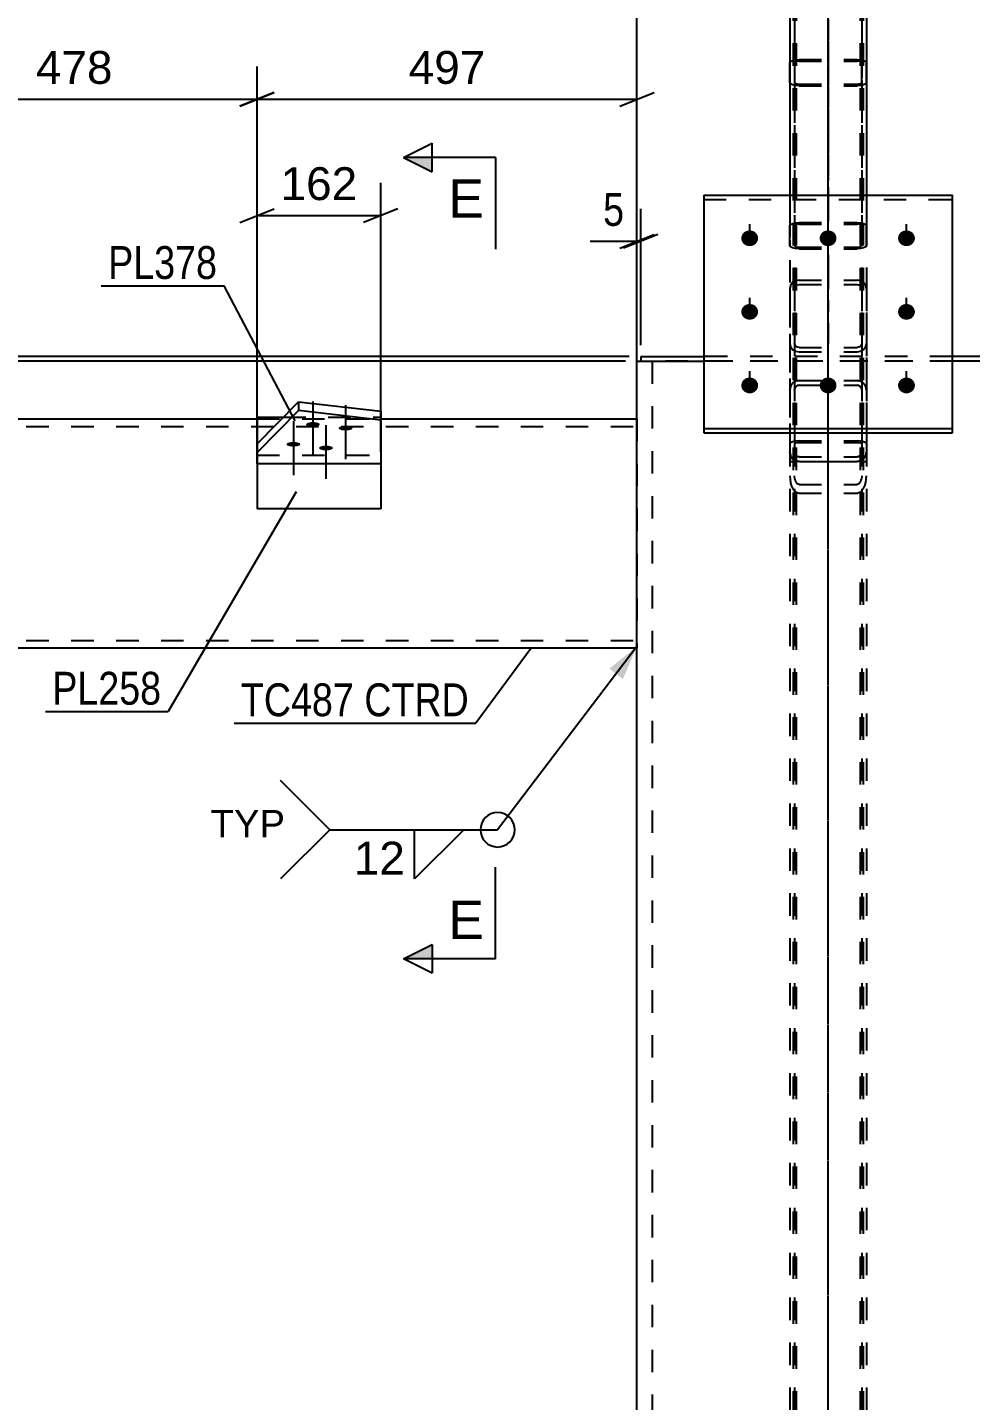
# Model space of a CAD drawing. Header units: millimetres. Extents: x 0 to 841, y 0 to 594.
# Drawn here: x 74.3 to 156.5, y 400.4 to 520.2 of the extents above; entities that cross this region are included whole.
import ezdxf

# ---------------------------------------------------------------- set-up
doc = ezdxf.new("R2010")
doc.units = ezdxf.units.MM
doc.linetypes.add('DXK_LINE_DOT2', pattern=[3.9198, 1.9599, -1.9599])
doc.linetypes.add('DXK_LINE_DOT3', pattern=[5.9187, 2.979, -0.9799, 0.9799, -0.9799])
doc.styles.add('Arial', font='ARIAL.TTF', dxfattribs={"height": 0.2})
doc.styles.add('Arial Narrow', font='ARIALN.TTF', dxfattribs={"height": 0.2})

# ---------------------------------------------------------------- blocks, each defined once
blk = doc.blocks.new('Part-284933746-1983 - 1979')
at = {"color": 7, "linetype": 'DXK_LINE_DOT3'}
blk.add_line((144.1, 548.61), (144.1, 506.87), dxfattribs=at)
at = {"color": 7, "linetype": 'DXK_LINE_DOT2'}
for p, q in [((141, 540.27), (140.83, 540.18)), ((141.26, 540.33), (141, 540.27)), ((141.57, 540.35), (141.26, 540.33)), ((141.57, 540.35), (146.64, 540.35)), ((146.94, 540.33), (146.64, 540.35)), ((147.2, 540.27), (146.94, 540.33)), ((147.38, 540.18), (147.2, 540.27)), ((140.83, 540.18), (140.77, 540.08)), ((140.77, 538.34), (140.77, 540.08)), ((140.77, 540.08), (140.77, 517.14)), ((141.17, 540.08), (141.2, 540.13)), ((141.17, 540.08), (141.17, 538.11)), ((141.17, 540.08), (141.17, 517.14)), ((141.2, 540.13), (141.29, 540.17)), ((141.29, 540.17), (141.42, 540.2)), ((141.42, 540.2), (141.57, 540.21)), ((141.57, 540.21), (146.64, 540.21)), ((146.64, 540.21), (146.79, 540.2)), ((146.79, 540.2), (146.92, 540.17)), ((146.92, 540.17), (147.01, 540.13)), ((147.01, 540.13), (147.04, 540.08)), ((147.04, 538.34), (147.04, 540.08)), ((147.04, 540.08), (147.04, 517.14)), ((147.44, 540.08), (147.38, 540.18)), ((147.44, 538.34), (147.44, 540.08)), ((147.44, 540.08), (147.44, 517.14)), ((140.77, 538.34), (140.77, 535.67)), ((140.77, 538.34), (140.83, 538.24)), ((140.83, 538.24), (141, 538.15)), ((141, 538.15), (141.26, 538.09)), ((141.2, 538.29), (141.17, 538.34)), ((141.17, 538.11), (141.17, 515.4)), ((141.29, 538.25), (141.2, 538.29)), ((141.26, 538.09), (141.57, 538.07)), ((141.42, 538.22), (141.29, 538.25)), ((141.57, 538.21), (141.42, 538.22)), ((141.57, 538.21), (146.64, 538.21)), ((141.57, 538.07), (146.64, 538.07)), ((146.79, 538.22), (146.64, 538.21)), ((146.64, 538.07), (146.94, 538.09)), ((146.92, 538.25), (146.79, 538.22)), ((147.01, 538.29), (146.92, 538.25)), ((146.94, 538.09), (147.2, 538.15)), ((147.04, 538.34), (147.01, 538.29)), ((147.04, 538.34), (147.04, 515.4)), ((147.2, 538.15), (147.38, 538.24)), ((147.38, 538.24), (147.44, 538.34)), ((147.44, 538.34), (147.44, 535.67)), ((140.77, 527.35), (140.77, 515.4)), ((147.44, 527.35), (147.44, 515.4)), ((140.77, 517.14), (140.83, 517.24)), ((140.77, 515.4), (140.77, 517.14)), ((140.83, 517.24), (141, 517.33)), ((141, 517.33), (141.26, 517.39)), ((141.2, 517.19), (141.17, 517.14)), ((141.17, 517.14), (141.17, 515.4)), ((141.29, 517.23), (141.2, 517.19)), ((141.26, 517.39), (141.57, 517.41)), ((141.42, 517.26), (141.29, 517.23)), ((141.57, 517.27), (141.42, 517.26)), ((141.57, 517.41), (146.64, 517.41)), ((141.57, 517.27), (146.64, 517.27)), ((146.64, 517.41), (146.94, 517.39)), ((146.79, 517.26), (146.64, 517.27)), ((146.92, 517.23), (146.79, 517.26)), ((147.01, 517.19), (146.92, 517.23)), ((146.94, 517.39), (147.2, 517.33)), ((147.04, 517.14), (147.01, 517.19)), ((147.04, 515.4), (147.04, 517.14)), ((147.2, 517.33), (147.38, 517.24)), ((147.38, 517.24), (147.44, 517.14)), ((147.44, 515.4), (147.44, 517.14)), ((140.83, 515.3), (140.77, 515.4)), ((141, 515.21), (140.83, 515.3)), ((141.26, 515.15), (141, 515.21)), ((141.17, 515.4), (141.2, 515.35)), ((141.2, 515.35), (141.29, 515.31)), ((141.57, 515.13), (141.26, 515.15)), ((141.29, 515.31), (141.42, 515.28)), ((141.42, 515.28), (141.57, 515.27)), ((141.57, 515.27), (146.64, 515.27)), ((141.57, 515.13), (146.64, 515.13)), ((146.64, 515.27), (146.79, 515.28)), ((146.94, 515.15), (146.64, 515.13)), ((146.79, 515.28), (146.92, 515.31)), ((146.92, 515.31), (147.01, 515.35)), ((147.2, 515.21), (146.94, 515.15)), ((147.01, 515.35), (147.04, 515.4)), ((147.38, 515.3), (147.2, 515.21)), ((147.44, 515.4), (147.38, 515.3))]:
    blk.add_line(p, q, dxfattribs=at)
at = {"color": 2, "linetype": 'Continuous'}
for p, q in [((140.77, 535.67), (140.77, 527.35)), ((147.44, 535.67), (147.44, 527.35))]:
    blk.add_line(p, q, dxfattribs=at)
blk = doc.blocks.new('Part-284933746-2152 - 1979')
at = {"color": 2, "linetype": 'Continuous'}
for p, q in [((62.44, 486.07), (94.32, 486.07)), ((105.1, 486.07), (127.44, 486.07)), ((127.44, 466.07), (62.44, 466.07))]:
    blk.add_line(p, q, dxfattribs=at)
at = {"color": 7, "linetype": 'DXK_LINE_DOT2'}
for p, q in [((62.44, 466.07), (62.44, 486.07)), ((62.44, 485.4), (127.44, 485.4)), ((94.32, 486.07), (105.1, 486.07)), ((127.44, 486.07), (127.44, 466.07)), ((62.44, 466.74), (127.44, 466.74))]:
    blk.add_line(p, q, dxfattribs=at)
blk = doc.blocks.new('Part-284933746-2029 - 1979')
at = {"color": 2, "linetype": 'Continuous'}
for p, q in [((94.32, 486.2), (96.61, 486.2)), ((94.32, 486.2), (94.32, 483.88)), ((94.32, 482.14), (94.32, 478.2)), ((105.1, 482.14), (105.1, 478.2)), ((105.1, 478.2), (94.32, 478.2))]:
    blk.add_line(p, q, dxfattribs=at)
at = {"color": 7, "linetype": 'DXK_LINE_DOT2'}
for p, q in [((96.61, 486.2), (105.1, 486.2)), ((105.1, 486.2), (105.1, 482.14)), ((94.32, 483.88), (94.32, 482.14))]:
    blk.add_line(p, q, dxfattribs=at)
blk = doc.blocks.new('Part-284933746-2044 - 1979')
at = {"color": 2, "linetype": 'Continuous'}
for p, q in [((94.32, 483.88), (97.94, 487.55)), ((97.94, 487.55), (105.1, 486.72)), ((97.94, 487.55), (97.94, 486.8)), ((97.94, 486.8), (94.32, 483.13)), ((105.1, 485.96), (97.94, 486.8)), ((105.1, 486.72), (105.1, 482.14)), ((94.32, 482.14), (94.32, 483.88)), ((105.1, 482.14), (94.32, 482.14))]:
    blk.add_line(p, q, dxfattribs=at)
at = {"color": 7, "linetype": 'DXK_LINE_DOT2'}
blk.add_line((94.32, 482.89), (105.1, 482.89), dxfattribs=at)
blk = doc.blocks.new('Part-284933746-2052 - 1979')
at = {"color": 7, "linetype": 'DXK_LINE_DOT2'}
for p, q in [((140.83, 483.98), (140.77, 483.87)), ((141, 484.07), (140.83, 483.98)), ((141.26, 484.13), (141, 484.07)), ((141.2, 483.92), (141.29, 483.97)), ((141.57, 484.15), (141.26, 484.13)), ((141.29, 483.97), (141.42, 484)), ((141.42, 484), (141.57, 484.01)), ((141.57, 484.15), (146.64, 484.15)), ((141.57, 484.01), (146.64, 484.01)), ((146.94, 484.13), (146.64, 484.15)), ((146.64, 484.01), (146.79, 484)), ((146.79, 484), (146.92, 483.97)), ((146.92, 483.97), (147.01, 483.92)), ((147.2, 484.07), (146.94, 484.13)), ((147.38, 483.98), (147.2, 484.07)), ((147.44, 483.87), (147.38, 483.98)), ((140.77, 483.87), (140.77, 305.76)), ((141.17, 483.87), (141.2, 483.92)), ((141.17, 483.87), (141.17, 305.76)), ((147.01, 483.92), (147.04, 483.87)), ((147.04, 483.87), (147.04, 305.76)), ((147.44, 483.87), (147.44, 305.76)), ((140.77, 482.33), (141.17, 482.33)), ((147.04, 482.33), (147.44, 482.33)), ((140.77, 481.09), (140.83, 480.51)), ((141.2, 480.8), (141.17, 481.09)), ((141.57, 480.33), (141.42, 480.39)), ((146.79, 480.39), (146.64, 480.33)), ((147.04, 481.09), (147.01, 480.8)), ((147.38, 480.51), (147.44, 481.09)), ((141.26, 479.69), (141.57, 479.58)), ((141.57, 480.33), (146.64, 480.33)), ((141.57, 479.58), (146.64, 479.58)), ((146.64, 479.58), (146.94, 479.69))]:
    blk.add_line(p, q, dxfattribs=at)
for centre, radius, start, end in [((142.24, 480.73), 1.43, 188.987, 226.8057), ((141.91, 480.91), 0.714, 188.987, 226.8057), ((146.3, 480.91), 0.714, 313.1943, 351.013), ((145.97, 480.73), 1.43, 313.1943, 351.013)]:
    blk.add_arc(centre, radius, start, end, dxfattribs=at)
blk = doc.blocks.new('Part-284933746-2056 - 1979')
at = {"color": 7, "linetype": 'DXK_LINE_DOT3'}
blk.add_line((144.1, 535.88), (144.1, 492.65), dxfattribs=at)
at = {"color": 2, "linetype": 'Continuous'}
for p, q in [((140.83, 527.45), (140.77, 527.35)), ((140.77, 525.61), (140.77, 527.35)), ((141, 527.54), (140.83, 527.45)), ((141.26, 527.6), (141, 527.54)), ((141.17, 527.35), (141.2, 527.4)), ((141.17, 527.35), (141.17, 525.61)), ((141.2, 527.4), (141.29, 527.44)), ((141.57, 527.62), (141.26, 527.6)), ((141.29, 527.44), (141.42, 527.47)), ((141.42, 527.47), (141.57, 527.48)), ((141.57, 527.62), (146.64, 527.62)), ((141.57, 527.48), (146.64, 527.48)), ((146.94, 527.6), (146.64, 527.62)), ((146.64, 527.48), (146.79, 527.47)), ((146.79, 527.47), (146.92, 527.44)), ((146.92, 527.44), (147.01, 527.4)), ((147.2, 527.54), (146.94, 527.6)), ((147.01, 527.4), (147.04, 527.35)), ((147.04, 527.35), (147.04, 525.61)), ((147.38, 527.45), (147.2, 527.54)), ((147.44, 527.35), (147.38, 527.45)), ((147.44, 525.61), (147.44, 527.35)), ((140.77, 525.61), (140.77, 505.58)), ((140.77, 525.61), (140.83, 525.51)), ((140.83, 525.51), (141, 525.42)), ((141, 525.42), (141.26, 525.36)), ((141.2, 525.56), (141.17, 525.61)), ((141.29, 525.52), (141.2, 525.56)), ((141.26, 525.36), (141.57, 525.34)), ((141.42, 525.49), (141.29, 525.52)), ((141.57, 525.48), (141.42, 525.49)), ((141.57, 525.48), (146.64, 525.48)), ((141.57, 525.34), (146.64, 525.34)), ((146.79, 525.49), (146.64, 525.48)), ((146.64, 525.34), (146.94, 525.36)), ((146.92, 525.52), (146.79, 525.49)), ((147.01, 525.56), (146.92, 525.52)), ((146.94, 525.36), (147.2, 525.42)), ((147.04, 525.61), (147.01, 525.56)), ((147.2, 525.42), (147.38, 525.51)), ((147.38, 525.51), (147.44, 525.61)), ((147.44, 525.61), (147.44, 505.58))]:
    blk.add_line(p, q, dxfattribs=at)
at = {"color": 7, "linetype": 'DXK_LINE_DOT2'}
for p, q in [((140.77, 527.35), (140.77, 502.91)), ((141.17, 527.35), (141.17, 502.91)), ((147.04, 527.35), (147.04, 502.91)), ((147.44, 527.35), (147.44, 502.91)), ((141.17, 525.61), (141.17, 501.18)), ((147.04, 525.61), (147.04, 501.18)), ((140.77, 505.58), (140.77, 501.18)), ((147.44, 505.58), (147.44, 501.18)), ((141, 503.1), (141.26, 503.16)), ((141.26, 503.16), (141.57, 503.18)), ((141.57, 503.18), (146.64, 503.18)), ((146.64, 503.18), (146.94, 503.16)), ((146.94, 503.16), (147.2, 503.1)), ((140.77, 502.91), (140.83, 503.02)), ((140.77, 501.18), (140.77, 502.91)), ((140.83, 503.02), (141, 503.1)), ((141.2, 502.96), (141.17, 502.91)), ((141.17, 502.91), (141.17, 501.18)), ((141.29, 503.01), (141.2, 502.96)), ((141.42, 503.04), (141.29, 503.01)), ((141.57, 503.05), (141.42, 503.04)), ((141.57, 503.05), (146.64, 503.05)), ((146.79, 503.04), (146.64, 503.05)), ((146.92, 503.01), (146.79, 503.04)), ((147.01, 502.96), (146.92, 503.01)), ((147.04, 502.91), (147.01, 502.96)), ((147.04, 501.18), (147.04, 502.91)), ((147.2, 503.1), (147.38, 503.02)), ((147.38, 503.02), (147.44, 502.91)), ((147.44, 501.18), (147.44, 502.91)), ((140.83, 501.07), (140.77, 501.18)), ((141, 500.98), (140.83, 501.07)), ((141.26, 500.93), (141, 500.98)), ((141.17, 501.18), (141.2, 501.13)), ((141.2, 501.13), (141.29, 501.08)), ((141.57, 500.9), (141.26, 500.93)), ((141.29, 501.08), (141.42, 501.05)), ((141.42, 501.05), (141.57, 501.04)), ((141.57, 501.04), (146.64, 501.04)), ((141.57, 500.9), (146.64, 500.9)), ((146.64, 501.04), (146.79, 501.05)), ((146.94, 500.93), (146.64, 500.9)), ((146.79, 501.05), (146.92, 501.08)), ((146.92, 501.08), (147.01, 501.13)), ((147.2, 500.98), (146.94, 500.93)), ((147.01, 501.13), (147.04, 501.18)), ((147.38, 501.07), (147.2, 500.98)), ((147.44, 501.18), (147.38, 501.07))]:
    blk.add_line(p, q, dxfattribs=at)
blk = doc.blocks.new('Part-284933746-2070 - 1979')
at = {"color": 7, "linetype": 'DXK_LINE_DOT3'}
blk.add_line((144.11, 232.02), (144.11, 501.09), dxfattribs=at)
at = {"color": 2, "linetype": 'Continuous'}
for p, q in [((127.44, 232.02), (127.44, 491.09)), ((127.44, 491.09), (127.77, 491.09)), ((128.89, 491.09), (130.11, 491.09)), ((130.11, 491.09), (133.27, 491.09)), ((159.32, 491.09), (154.94, 491.09))]:
    blk.add_line(p, q, dxfattribs=at)
at = {"color": 7, "linetype": 'DXK_LINE_DOT2'}
for p, q in [((127.44, 491.09), (128.89, 491.09)), ((127.77, 491.09), (128.22, 491.09)), ((128.77, 491.09), (128.77, 232.02)), ((154.94, 491.09), (133.27, 491.09))]:
    blk.add_line(p, q, dxfattribs=at)
blk = doc.blocks.new('Bolt-284933746-2076 - 1979')
at = {"linetype": 'Continuous'}
for points in [[(99.19, 485.78), (99.32, 485.78), (99.44, 485.76), (99.54, 485.74), (99.64, 485.71), (99.71, 485.68), (99.76, 485.64), (99.79, 485.6), (99.79, 485.55), (99.76, 485.51), (99.71, 485.47), (99.64, 485.44), (99.54, 485.41), (99.44, 485.39), (99.32, 485.37), (99.19, 485.37), (99.07, 485.37), (98.95, 485.39), (98.84, 485.41), (98.75, 485.44), (98.67, 485.47), (98.62, 485.51), (98.6, 485.55), (98.6, 485.6), (98.62, 485.64), (98.67, 485.68), (98.75, 485.71), (98.84, 485.74), (98.95, 485.76), (99.07, 485.78)], [(102.03, 485.45), (102.16, 485.45), (102.28, 485.43), (102.39, 485.41), (102.48, 485.38), (102.55, 485.35), (102.61, 485.31), (102.63, 485.27), (102.63, 485.23), (102.61, 485.18), (102.55, 485.14), (102.48, 485.11), (102.39, 485.08), (102.28, 485.06), (102.16, 485.05), (102.03, 485.04), (101.91, 485.05), (101.79, 485.06), (101.68, 485.08), (101.59, 485.11), (101.52, 485.14), (101.46, 485.18), (101.44, 485.23), (101.44, 485.27), (101.46, 485.31), (101.52, 485.35), (101.59, 485.38), (101.68, 485.41), (101.79, 485.43), (101.91, 485.45)], [(97.49, 484.05), (97.61, 484.05), (97.73, 484.03), (97.84, 484.01), (97.93, 483.98), (98.01, 483.95), (98.06, 483.91), (98.08, 483.87), (98.08, 483.83), (98.06, 483.78), (98.01, 483.74), (97.93, 483.71), (97.84, 483.68), (97.73, 483.66), (97.61, 483.65), (97.49, 483.64), (97.36, 483.65), (97.24, 483.66), (97.14, 483.68), (97.04, 483.71), (96.97, 483.74), (96.92, 483.78), (96.89, 483.83), (96.89, 483.87), (96.92, 483.91), (96.97, 483.95), (97.04, 483.98), (97.14, 484.01), (97.24, 484.03), (97.36, 484.05)], [(100.33, 483.72), (100.46, 483.72), (100.57, 483.71), (100.68, 483.68), (100.78, 483.66), (100.85, 483.62), (100.9, 483.58), (100.93, 483.54), (100.93, 483.5), (100.9, 483.46), (100.85, 483.42), (100.78, 483.38), (100.68, 483.35), (100.57, 483.33), (100.46, 483.32), (100.33, 483.31), (100.21, 483.32), (100.09, 483.33), (99.98, 483.35), (99.88, 483.38), (99.81, 483.42), (99.76, 483.46), (99.73, 483.5), (99.73, 483.54), (99.76, 483.58), (99.81, 483.62), (99.88, 483.66), (99.98, 483.68), (100.09, 483.71), (100.21, 483.72)]]:
    blk.add_hatch(color=1, dxfattribs=at).paths.add_polyline_path(points)
at = {"color": 1, "linetype": 'Continuous'}
for p, q in [((99.19, 487.58), (99.19, 482.88)), ((102.03, 487.25), (102.03, 482.55)), ((97.49, 485.85), (97.49, 481.15)), ((100.33, 485.52), (100.33, 480.82))]:
    blk.add_line(p, q, dxfattribs=at)
blk = doc.blocks.new('Part-284933746-2167 - 1979')
at = {"color": 2, "linetype": 'Continuous'}
for p, q in [((127.77, 491.49), (133.27, 491.49)), ((127.77, 491.49), (127.77, 491.09)), ((160.44, 491.49), (154.94, 491.49)), ((160.44, 491.49), (160.44, 491.09)), ((127.77, 491.09), (128.89, 491.09)), ((160.44, 491.09), (159.32, 491.09))]:
    blk.add_line(p, q, dxfattribs=at)
at = {"color": 7, "linetype": 'DXK_LINE_DOT2'}
for p, q in [((154.94, 491.49), (133.27, 491.49)), ((159.32, 491.09), (128.89, 491.09))]:
    blk.add_line(p, q, dxfattribs=at)
blk = doc.blocks.new('Part-284933746-2216 - 1979')
at = {"color": 7, "linetype": 'DXK_LINE_DOT2'}
for p, q in [((140.83, 497.7), (140.77, 497.41)), ((140.77, 497.41), (140.77, 484.85)), ((141, 497.95), (140.83, 497.7)), ((141.26, 498.11), (141, 497.95)), ((141.17, 497.41), (141.2, 497.56)), ((141.17, 497.41), (141.17, 483.18)), ((141.2, 497.56), (141.29, 497.68)), ((141.57, 498.17), (141.26, 498.11)), ((141.29, 497.68), (141.42, 497.76)), ((141.42, 497.76), (141.57, 497.79)), ((141.57, 498.17), (146.64, 498.17)), ((141.57, 497.79), (146.64, 497.79)), ((146.94, 498.11), (146.64, 498.17)), ((146.64, 497.79), (146.79, 497.76)), ((146.79, 497.76), (146.92, 497.68)), ((146.92, 497.68), (147.01, 497.56)), ((147.2, 497.95), (146.94, 498.11)), ((147.01, 497.56), (147.04, 497.41)), ((147.04, 497.41), (147.04, 483.18)), ((147.38, 497.7), (147.2, 497.95)), ((147.44, 497.41), (147.38, 497.7)), ((147.44, 497.41), (147.44, 484.85)), ((140.77, 492.65), (140.83, 492.37)), ((140.83, 492.37), (141, 492.12)), ((141.2, 492.51), (141.17, 492.65)), ((141.29, 492.39), (141.2, 492.51)), ((141.42, 492.31), (141.29, 492.39)), ((146.92, 492.39), (146.79, 492.31)), ((147.01, 492.51), (146.92, 492.39)), ((147.04, 492.65), (147.01, 492.51)), ((147.2, 492.12), (147.38, 492.37)), ((147.38, 492.37), (147.44, 492.65)), ((141, 492.12), (141.26, 491.96)), ((141.26, 491.96), (141.57, 491.9)), ((141.57, 492.28), (141.42, 492.31)), ((141.57, 492.28), (146.64, 492.28)), ((141.57, 491.9), (146.64, 491.9)), ((146.79, 492.31), (146.64, 492.28)), ((146.64, 491.9), (146.94, 491.96)), ((146.94, 491.96), (147.2, 492.12)), ((140.77, 488.57), (140.83, 488.9)), ((141.29, 488.87), (141.2, 488.73)), ((141.26, 489.36), (141.57, 489.42)), ((141.42, 488.96), (141.29, 488.87)), ((141.57, 489), (141.42, 488.96)), ((141.57, 489.42), (146.64, 489.42)), ((141.57, 489), (146.64, 489)), ((146.64, 489.42), (146.94, 489.36)), ((146.79, 488.96), (146.64, 489)), ((146.92, 488.87), (146.79, 488.96)), ((147.01, 488.73), (146.92, 488.87)), ((147.38, 488.9), (147.44, 488.57)), ((141.2, 488.73), (141.17, 488.57)), ((147.04, 488.57), (147.01, 488.73)), ((141.17, 483.18), (141.2, 483.01)), ((141.2, 483.01), (141.29, 482.88)), ((141.29, 482.88), (141.42, 482.78)), ((141.42, 482.78), (141.57, 482.75)), ((146.64, 482.75), (146.79, 482.78)), ((146.79, 482.78), (146.92, 482.88)), ((146.92, 482.88), (147.01, 483.01)), ((147.01, 483.01), (147.04, 483.18)), ((141.57, 482.75), (146.64, 482.75))]:
    blk.add_line(p, q, dxfattribs=at)
at = {"color": 2, "linetype": 'Continuous'}
for p, q in [((140.77, 484.85), (140.77, 483.18)), ((147.44, 484.85), (147.44, 483.18)), ((140.83, 482.85), (140.77, 483.18)), ((147.44, 483.18), (147.38, 482.85)), ((141.57, 482.33), (141.26, 482.39)), ((141.57, 482.33), (146.64, 482.33)), ((146.94, 482.39), (146.64, 482.33))]:
    blk.add_line(p, q, dxfattribs=at)
at = {"color": 7, "linetype": 'DXK_LINE_DOT2'}
for centre, start, end in [((141.6, 488.6), 114.3225, 159.244), ((146.6, 488.6), 20.756, 65.6775)]:
    blk.add_arc(centre, 0.827, start, end, dxfattribs=at)
at = {"color": 2, "linetype": 'Continuous'}
for centre, start, end in [((141.6, 483.14), 200.756, 245.6775), ((146.6, 483.14), 294.3225, 339.244)]:
    blk.add_arc(centre, 0.827, start, end, dxfattribs=at)
blk = doc.blocks.new('Part-284933746-2237 - 1979')
at = {"color": 7, "linetype": 'DXK_LINE_DOT2'}
for p, q in [((140.77, 530.62), (140.83, 531.05)), ((140.83, 531.05), (141, 531.41)), ((141, 531.41), (141.26, 531.66)), ((141.2, 530.84), (141.17, 530.62)), ((141.29, 531.02), (141.2, 530.84)), ((141.26, 531.66), (141.57, 531.74)), ((141.42, 531.14), (141.29, 531.02)), ((141.57, 531.18), (141.42, 531.14)), ((141.57, 531.74), (146.64, 531.74)), ((141.57, 531.18), (146.64, 531.18)), ((146.64, 531.74), (146.94, 531.66)), ((146.79, 531.14), (146.64, 531.18)), ((146.92, 531.02), (146.79, 531.14)), ((147.01, 530.84), (146.92, 531.02)), ((146.94, 531.66), (147.2, 531.41)), ((147.04, 530.62), (147.01, 530.84)), ((147.2, 531.41), (147.38, 531.05)), ((147.38, 531.05), (147.44, 530.62)), ((141.17, 530.62), (141.17, 483.18)), ((147.04, 530.62), (147.04, 483.18)), ((147.44, 530.62), (147.44, 483.18)), ((140.77, 527.35), (140.77, 483.18)), ((140.83, 523.12), (140.77, 523.54)), ((141.17, 523.54), (141.2, 523.33)), ((147.01, 523.33), (147.04, 523.54)), ((147.44, 523.54), (147.38, 523.12)), ((141, 522.75), (140.83, 523.12)), ((141.26, 522.51), (141, 522.75)), ((141.2, 523.33), (141.29, 523.15)), ((141.57, 522.43), (141.26, 522.51)), ((141.29, 523.15), (141.42, 523.03)), ((141.42, 523.03), (141.57, 522.98)), ((141.57, 522.98), (146.64, 522.98)), ((141.57, 522.43), (146.64, 522.43)), ((146.64, 522.98), (146.79, 523.03)), ((146.94, 522.51), (146.64, 522.43)), ((146.79, 523.03), (146.92, 523.15)), ((146.92, 523.15), (147.01, 523.33)), ((147.2, 522.75), (146.94, 522.51)), ((147.38, 523.12), (147.2, 522.75)), ((140.83, 488.89), (140.77, 488.57)), ((141.2, 488.73), (141.29, 488.87)), ((141.42, 489.39), (141.26, 489.36)), ((141.29, 488.87), (141.42, 488.96)), ((141.57, 489.42), (141.42, 489.39)), ((141.42, 488.96), (141.57, 488.99)), ((141.57, 489.42), (146.64, 489.42)), ((141.57, 488.99), (146.64, 488.99)), ((146.94, 489.36), (146.64, 489.42)), ((146.64, 488.99), (146.79, 488.96)), ((146.79, 488.96), (146.92, 488.87)), ((146.92, 488.87), (147.01, 488.73)), ((147.44, 488.57), (147.38, 488.89)), ((141.17, 488.57), (141.2, 488.73)), ((147.01, 488.73), (147.04, 488.57)), ((140.77, 483.18), (140.83, 482.85)), ((141.2, 483.01), (141.17, 483.18)), ((141.29, 482.88), (141.2, 483.01)), ((141.42, 482.78), (141.29, 482.88)), ((141.57, 482.75), (141.42, 482.78)), ((146.79, 482.78), (146.64, 482.75)), ((146.92, 482.88), (146.79, 482.78)), ((147.01, 483.01), (146.92, 482.88)), ((147.04, 483.18), (147.01, 483.01)), ((147.38, 482.85), (147.44, 483.18)), ((141.26, 482.39), (141.57, 482.33)), ((141.57, 482.75), (146.64, 482.75)), ((141.57, 482.33), (146.64, 482.33)), ((146.64, 482.33), (146.94, 482.39))]:
    blk.add_line(p, q, dxfattribs=at)
at = {"color": 2, "linetype": 'Continuous'}
blk.add_line((140.77, 530.62), (140.77, 527.35), dxfattribs=at)
at = {"color": 7, "linetype": 'DXK_LINE_DOT3'}
blk.add_line((144.1, 482.45), (144.1, 530.5), dxfattribs=at)
at = {"color": 7, "linetype": 'DXK_LINE_DOT2'}
for centre, start, end in [((141.6, 488.6), 114.32, 159.2417), ((146.6, 488.6), 20.7583, 65.68), ((141.6, 483.14), 200.7583, 245.68), ((146.6, 483.14), 294.32, 339.2417)]:
    blk.add_arc(centre, 0.827, start, end, dxfattribs=at)
blk = doc.blocks.new('Part-284933746-2248 - 1979')
at = {"color": 2, "linetype": 'Continuous'}
for p, q in [((133.27, 505.58), (133.27, 484.85)), ((133.27, 505.58), (154.94, 505.58)), ((154.94, 484.85), (154.94, 505.58)), ((133.27, 485.22), (154.94, 485.22)), ((133.27, 484.85), (154.94, 484.85))]:
    blk.add_line(p, q, dxfattribs=at)
at = {"color": 7, "linetype": 'DXK_LINE_DOT2'}
blk.add_line((133.27, 505.21), (154.94, 505.21), dxfattribs=at)
blk = doc.blocks.new('Bolt-284933746-2249 - 1979')
at = {"linetype": 'Continuous'}
for points in [[(137.27, 501.13), (137.12, 501.15), (136.97, 501.19), (136.84, 501.26), (136.72, 501.36), (136.63, 501.48), (136.57, 501.61), (136.54, 501.75), (136.54, 501.89), (136.57, 502.03), (136.63, 502.16), (136.72, 502.28), (136.84, 502.38), (136.97, 502.45), (137.12, 502.49), (137.27, 502.51), (137.42, 502.49), (137.57, 502.45), (137.7, 502.38), (137.81, 502.28), (137.9, 502.16), (137.97, 502.03), (138, 501.89), (138, 501.75), (137.97, 501.61), (137.9, 501.48), (137.81, 501.36), (137.7, 501.26), (137.57, 501.19), (137.42, 501.15)], [(144.1, 501.13), (143.95, 501.15), (143.8, 501.19), (143.67, 501.26), (143.56, 501.36), (143.47, 501.48), (143.41, 501.61), (143.37, 501.75), (143.37, 501.89), (143.41, 502.03), (143.47, 502.16), (143.56, 502.28), (143.67, 502.38), (143.8, 502.45), (143.95, 502.49), (144.1, 502.51), (144.26, 502.49), (144.4, 502.45), (144.53, 502.38), (144.65, 502.28), (144.74, 502.16), (144.8, 502.03), (144.83, 501.89), (144.83, 501.75), (144.8, 501.61), (144.74, 501.48), (144.65, 501.36), (144.53, 501.26), (144.4, 501.19), (144.26, 501.15)], [(150.94, 501.13), (150.78, 501.15), (150.64, 501.19), (150.51, 501.26), (150.39, 501.36), (150.3, 501.48), (150.24, 501.61), (150.21, 501.75), (150.21, 501.89), (150.24, 502.03), (150.3, 502.16), (150.39, 502.28), (150.51, 502.38), (150.64, 502.45), (150.78, 502.49), (150.94, 502.51), (151.09, 502.49), (151.23, 502.45), (151.37, 502.38), (151.48, 502.28), (151.57, 502.16), (151.63, 502.03), (151.67, 501.89), (151.67, 501.75), (151.63, 501.61), (151.57, 501.48), (151.48, 501.36), (151.37, 501.26), (151.23, 501.19), (151.09, 501.15)], [(137.27, 494.71), (137.12, 494.73), (136.97, 494.77), (136.84, 494.84), (136.72, 494.94), (136.63, 495.05), (136.57, 495.19), (136.54, 495.33), (136.54, 495.47), (136.57, 495.61), (136.63, 495.74), (136.72, 495.86), (136.84, 495.96), (136.97, 496.03), (137.12, 496.07), (137.27, 496.09), (137.42, 496.07), (137.57, 496.03), (137.7, 495.96), (137.81, 495.86), (137.9, 495.74), (137.97, 495.61), (138, 495.47), (138, 495.33), (137.97, 495.19), (137.9, 495.05), (137.81, 494.94), (137.7, 494.84), (137.57, 494.77), (137.42, 494.73)], [(150.94, 494.71), (150.78, 494.73), (150.64, 494.77), (150.51, 494.84), (150.39, 494.94), (150.3, 495.05), (150.24, 495.19), (150.21, 495.33), (150.21, 495.47), (150.24, 495.61), (150.3, 495.74), (150.39, 495.86), (150.51, 495.96), (150.64, 496.03), (150.78, 496.07), (150.94, 496.09), (151.09, 496.07), (151.23, 496.03), (151.37, 495.96), (151.48, 495.86), (151.57, 495.74), (151.63, 495.61), (151.67, 495.47), (151.67, 495.33), (151.63, 495.19), (151.57, 495.05), (151.48, 494.94), (151.37, 494.84), (151.23, 494.77), (151.09, 494.73)], [(137.27, 488.29), (137.12, 488.3), (136.97, 488.35), (136.84, 488.42), (136.72, 488.52), (136.63, 488.63), (136.57, 488.76), (136.54, 488.91), (136.54, 489.05), (136.57, 489.19), (136.63, 489.32), (136.72, 489.44), (136.84, 489.54), (136.97, 489.61), (137.12, 489.65), (137.27, 489.67), (137.42, 489.65), (137.57, 489.61), (137.7, 489.54), (137.81, 489.44), (137.9, 489.32), (137.97, 489.19), (138, 489.05), (138, 488.91), (137.97, 488.76), (137.9, 488.63), (137.81, 488.52), (137.7, 488.42), (137.57, 488.35), (137.42, 488.3)], [(144.1, 488.29), (143.95, 488.3), (143.8, 488.35), (143.67, 488.42), (143.56, 488.52), (143.47, 488.63), (143.41, 488.76), (143.37, 488.91), (143.37, 489.05), (143.41, 489.19), (143.47, 489.32), (143.56, 489.44), (143.67, 489.54), (143.8, 489.61), (143.95, 489.65), (144.1, 489.67), (144.26, 489.65), (144.4, 489.61), (144.53, 489.54), (144.65, 489.44), (144.74, 489.32), (144.8, 489.19), (144.83, 489.05), (144.83, 488.91), (144.8, 488.76), (144.74, 488.63), (144.65, 488.52), (144.53, 488.42), (144.4, 488.35), (144.26, 488.3)], [(150.94, 488.29), (150.78, 488.3), (150.64, 488.35), (150.51, 488.42), (150.39, 488.52), (150.3, 488.63), (150.24, 488.76), (150.21, 488.91), (150.21, 489.05), (150.24, 489.19), (150.3, 489.32), (150.39, 489.44), (150.51, 489.54), (150.64, 489.61), (150.78, 489.65), (150.94, 489.67), (151.09, 489.65), (151.23, 489.61), (151.37, 489.54), (151.48, 489.44), (151.57, 489.32), (151.63, 489.19), (151.67, 489.05), (151.67, 488.91), (151.63, 488.76), (151.57, 488.63), (151.48, 488.52), (151.37, 488.42), (151.23, 488.35), (151.09, 488.3)]]:
    blk.add_hatch(color=1, dxfattribs=at).paths.add_polyline_path(points)
at = {"color": 1, "linetype": 'Continuous'}
for p, q in [((137.27, 501.16), (137.27, 503.05)), ((144.1, 501.16), (144.1, 503.05)), ((150.94, 501.16), (150.94, 503.05)), ((137.27, 494.74), (137.27, 496.63)), ((150.94, 494.74), (150.94, 496.63)), ((137.27, 488.32), (137.27, 490.21)), ((144.1, 488.32), (144.1, 490.21)), ((150.94, 488.32), (150.94, 490.21))]:
    blk.add_line(p, q, dxfattribs=at)
blk = doc.blocks.new('Part-284933746-2263 - 1979')
at = {"color": 7, "linetype": 'DXK_LINE_DOT3'}
blk.add_line((144.1, 294.1), (144.1, 536.75), dxfattribs=at)
at = {"color": 7, "linetype": 'DXK_LINE_DOT2'}
for p, q in [((141.05, 530.59), (141.05, 302.09)), ((141.32, 530.59), (141.32, 302.09)), ((146.89, 530.59), (146.89, 302.09)), ((147.15, 530.59), (147.15, 302.09))]:
    blk.add_line(p, q, dxfattribs=at)
blk = doc.blocks.new('StraightDimension-284933746-2473 - 1979')
at = {"color": 7, "linetype": 'Continuous'}
for p, q in [((62.44, 487.07), (62.44, 516.79)), ((94.32, 482.78), (94.32, 516.79)), ((63.94, 514.54), (60.94, 513.34)), ((62.44, 513.94), (94.32, 513.94)), ((92.82, 513.34), (95.82, 514.54))]:
    blk.add_line(p, q, dxfattribs=at)
at = {"color": 0}
blk.add_wipeout([(82.31, 514.69), (82.31, 518.89), (74.44, 518.89), (74.44, 514.69)], dxfattribs=at)
at = {"color": 3, "style": 'Arial'}
blk.add_text('478', height=2.865, dxfattribs=at).set_placement((75.04, 515.29))
blk = doc.blocks.new('StraightDimension-284933746-2531 - 1979')
at = {"color": 7, "linetype": 'Continuous'}
for p, q in [((47.15, 492.59), (48.35, 489.59)), ((126.44, 491.09), (39.13, 491.09)), ((47.75, 481.07), (47.75, 491.09)), ((48.35, 479.57), (47.15, 482.57)), ((59.77, 481.07), (39.13, 481.07))]:
    blk.add_line(p, q, dxfattribs=at)
at = {"color": 0, "linetype": 'Continuous'}
blk.add_wipeout([(47.05, 491.69), (47.05, 495.89), (38.53, 495.89), (38.53, 491.69)], dxfattribs=at)
at = {"color": 0}
blk.add_wipeout([(47, 489.42), (42.8, 489.42), (42.8, 482.74), (47, 482.74)], dxfattribs=at)
at = {"color": 3, "linetype": 'Continuous', "style": 'Arial Narrow'}
blk.add_text('6162', height=2.863, dxfattribs=at).set_placement((39.13, 492.29))
at = {"color": 3, "style": 'Arial Narrow'}
blk.add_text('150', height=2.863, rotation=90.0002, dxfattribs=at).set_placement((46.4, 483.34))
blk = doc.blocks.new('StraightDimension-284933746-2350 - 1979')
at = {"color": 7, "linetype": 'Continuous'}
for p, q in [((127.44, 492.09), (127.44, 570.19)), ((160.77, 492.09), (160.77, 570.19)), ((128.94, 567.94), (125.94, 566.74)), ((159.27, 566.74), (162.27, 567.94)), ((127.44, 567.34), (160.77, 567.34))]:
    blk.add_line(p, q, dxfattribs=at)
at = {"color": 0}
blk.add_wipeout([(147.45, 568.09), (147.45, 572.29), (140.76, 572.29), (140.76, 568.09)], dxfattribs=at)
at = {"color": 3, "style": 'Arial Narrow'}
blk.add_text('500', height=2.863, dxfattribs=at).set_placement((141.36, 568.69))
blk = doc.blocks.new('StraightDimension-284933746-2360 - 1979')
at = {"color": 7, "linetype": 'Continuous'}
for p, q in [((62.44, 487.07), (62.44, 570.19)), ((127.44, 492.09), (127.44, 570.19)), ((63.94, 567.94), (60.94, 566.74)), ((125.94, 566.74), (128.94, 567.94)), ((62.44, 567.34), (127.44, 567.34))]:
    blk.add_line(p, q, dxfattribs=at)
at = {"color": 0}
blk.add_wipeout([(98.28, 568.09), (98.28, 572.29), (91.6, 572.29), (91.6, 568.09)], dxfattribs=at)
at = {"color": 3, "style": 'Arial Narrow'}
blk.add_text('975', height=2.863, dxfattribs=at).set_placement((92.2, 568.69))
blk = doc.blocks.new('StraightDimension-284933746-2377 - 1979')
at = {"color": 7, "linetype": 'Continuous'}
for p, q in [((127.44, 492.09), (127.44, 504.4)), ((127.77, 492.49), (127.77, 504.4)), ((125.94, 500.95), (128.94, 502.15)), ((129.27, 502.15), (126.27, 500.95)), ((127.44, 501.55), (123.36, 501.55)), ((127.44, 501.55), (123.36, 501.55)), ((127.44, 501.55), (127.77, 501.55))]:
    blk.add_line(p, q, dxfattribs=at)
at = {"color": 0}
blk.add_wipeout([(126.91, 502.3), (126.91, 506.5), (123.89, 506.5), (123.89, 502.3)], dxfattribs=at)
at = {"color": 3, "style": 'Arial Narrow'}
blk.add_text('5', height=2.86, dxfattribs=at).set_placement((124.49, 502.9))
blk = doc.blocks.new('StraightDimension-284933746-2468 - 1979')
at = {"color": 7, "linetype": 'Continuous'}
for p, q in [((94.32, 483.2), (94.32, 506.65)), ((105.1, 483.2), (105.1, 506.65)), ((92.82, 503.2), (95.82, 504.4)), ((106.6, 504.4), (103.6, 503.2)), ((94.32, 503.8), (105.1, 503.8))]:
    blk.add_line(p, q, dxfattribs=at)
at = {"color": 0}
blk.add_wipeout([(103.65, 504.55), (103.65, 508.75), (95.77, 508.75), (95.77, 504.55)], dxfattribs=at)
at = {"color": 3, "style": 'Arial'}
blk.add_text('162', height=2.865, dxfattribs=at).set_placement((96.37, 505.15))
blk = doc.blocks.new('StraightDimension-284933746-2480 - 1979')
at = {"color": 7, "linetype": 'Continuous'}
for p, q in [((94.32, 482.78), (94.32, 516.79)), ((127.44, 487.07), (127.44, 516.79)), ((95.82, 514.54), (92.82, 513.34)), ((94.32, 513.94), (127.44, 513.94)), ((125.94, 513.34), (128.94, 514.54))]:
    blk.add_line(p, q, dxfattribs=at)
at = {"color": 0}
blk.add_wipeout([(114.81, 514.69), (114.81, 518.89), (106.94, 518.89), (106.94, 514.69)], dxfattribs=at)
at = {"color": 3, "style": 'Arial'}
blk.add_text('497', height=2.865, dxfattribs=at).set_placement((107.54, 515.29))
blk = doc.blocks.new('StraightDimension-284933746-2568 - 1979')
at = {"color": 7, "linetype": 'Continuous'}
for p, q in [((33.49, 491.49), (33.49, 495.57)), ((33.49, 491.49), (33.49, 495.57)), ((32.89, 492.99), (34.09, 489.99)), ((34.09, 489.59), (32.89, 492.59)), ((126.77, 491.49), (30.64, 491.49)), ((33.49, 491.09), (33.49, 491.49)), ((126.44, 491.09), (30.64, 491.09))]:
    blk.add_line(p, q, dxfattribs=at)
at = {"color": 0}
blk.add_wipeout([(32.74, 495.04), (28.54, 495.04), (28.54, 492.01), (32.74, 492.01)], dxfattribs=at)
at = {"color": 3, "style": 'Arial Narrow'}
blk.add_text('6', height=2.86, rotation=90.0002, dxfattribs=at).set_placement((32.14, 492.61))
blk = doc.blocks.new('StraightDimension-284933746-2578 - 1979')
at = {"color": 7, "linetype": 'Continuous'}
blk.add_line((126.44, 491.09), (30.64, 491.09), dxfattribs=at)
blk = doc.blocks.new('Mark-284933746-2025 - 1979')
at = {"color": 30, "linetype": 'Continuous'}
for p in [(97.74, 479.7), (75.87, 460.53)]:
    blk.add_line(p, (86.57, 460.53), dxfattribs=at)
at = {"color": 0}
blk.add_wipeout([(85.97, 461.13), (85.97, 464.13), (76.47, 464.13), (76.47, 461.13)], dxfattribs=at)
blk.add_wipeout([(85.97, 461.13), (85.97, 464.13), (76.47, 464.13), (76.47, 461.13)], dxfattribs=at)
at = {"color": 3, "style": 'Arial Narrow'}
blk.add_text('PL258', height=2.863, dxfattribs=at).set_placement((76.47, 461.13))
blk = doc.blocks.new('Mark-284933746-2040 - 1979')
at = {"color": 30, "linetype": 'Continuous'}
for p in [(80.74, 497.67), (97.64, 485.88)]:
    blk.add_line(p, (91.44, 497.67), dxfattribs=at)
at = {"color": 0}
blk.add_wipeout([(90.84, 498.27), (90.84, 501.27), (81.34, 501.27), (81.34, 498.27)], dxfattribs=at)
blk.add_wipeout([(90.84, 498.27), (90.84, 501.27), (81.34, 501.27), (81.34, 498.27)], dxfattribs=at)
at = {"color": 3, "style": 'Arial Narrow'}
blk.add_text('PL378', height=2.863, dxfattribs=at).set_placement((81.34, 498.27))
blk = doc.blocks.new('Mark-284933746-2148 - 1979')
at = {"color": 30, "linetype": 'Continuous'}
for p in [(118.22, 466.07), (92.31, 459.52)]:
    blk.add_line(p, (113.4, 459.52), dxfattribs=at)
at = {"color": 0}
for points in [[(102.77, 460.12), (102.77, 463.12), (92.91, 463.12), (92.91, 460.12)], [(112.8, 460.12), (112.8, 463.12), (103.67, 463.12), (103.67, 460.12)]]:
    blk.add_wipeout(points, dxfattribs=at)
for points in [[(102.77, 460.12), (102.77, 463.12), (92.91, 463.12), (92.91, 460.12)], [(112.8, 460.12), (112.8, 463.12), (103.67, 463.12), (103.67, 460.12)]]:
    blk.add_wipeout(points, dxfattribs=at)
at = {"color": 3, "style": 'Arial Narrow'}
for s, p in [('TC487', (92.91, 460.12)), ('CTRD', (103.67, 460.12))]:
    blk.add_text(s, height=2.863, dxfattribs=at).set_placement(p)
blk = doc.blocks.new('SectionMark-284933746-2651 - 1979')
at = {"linetype": 'Continuous'}
for points in [[(109.6, 508.86), (109.6, 507.61), (107.1, 508.86)], [(109.6, 440.19), (109.6, 438.94), (107.1, 438.94)]]:
    blk.add_hatch(color=6, dxfattribs=at).paths.add_polyline_path(points)
at = {"color": 6, "linetype": 'Continuous'}
for p, q in [((107.1, 508.86), (109.6, 510.11)), ((109.6, 507.61), (109.6, 510.11)), ((115.1, 508.86), (107.1, 508.86)), ((107.1, 508.86), (109.6, 507.61)), ((115.1, 508.86), (115.1, 500.86)), ((115.1, 438.94), (115.1, 446.94)), ((107.1, 438.94), (109.6, 440.19)), ((109.6, 440.19), (109.6, 437.69)), ((115.1, 438.94), (107.1, 438.94)), ((109.6, 437.69), (107.1, 438.94))]:
    blk.add_line(p, q, dxfattribs=at)
at = {"color": 0, "linetype": 'Continuous'}
for points in [[(114.1, 503.61), (114.1, 507.11), (110.99, 507.11), (110.99, 503.61)], [(114.1, 440.69), (114.1, 444.19), (110.99, 444.19), (110.99, 440.69)]]:
    blk.add_wipeout(points, dxfattribs=at)
at = {"color": 3, "linetype": 'Continuous', "style": 'Arial'}
for p in [(110.99, 503.61), (110.99, 440.69)]:
    blk.add_text('E', height=3.34, dxfattribs=at).set_placement(p)
blk = doc.blocks.new('WeldMark-284933746-2681 - 1979')
at = {"linetype": 'Continuous'}
blk.add_hatch(color=30, dxfattribs=at).paths.add_polyline_path([(125.03, 464.27), (127.44, 466.21), (126.22, 463.36)])
at = {"color": 30, "linetype": 'Continuous'}
for p in [(127.44, 466.21), (100.65, 450.21)]:
    blk.add_line(p, (115.29, 450.21), dxfattribs=at)
at = {"color": 3, "linetype": 'Continuous'}
for p, q in [((100.65, 450.21), (96.36, 454.5)), ((100.65, 450.21), (96.36, 445.92)), ((108.05, 450.21), (112.34, 450.21)), ((112.34, 450.21), (108.05, 445.92)), ((108.05, 445.92), (108.05, 450.21))]:
    blk.add_line(p, q, dxfattribs=at)
for start, end in [(90, 270), (270, 90)]:
    blk.add_arc((115.29, 450.21), 1.5, start, end, dxfattribs=at)
at = {"color": 0}
blk.add_wipeout([(107.39, 446.11), (107.39, 449.51), (102.55, 449.51), (102.55, 446.11)], dxfattribs=at)
at = {"color": 3, "style": 'Arial'}
blk.add_text('12', height=2.865, dxfattribs=at).set_placement((102.75, 446.31))
at = {"color": 0, "linetype": 'Continuous'}
blk.add_wipeout([(96.75, 449.56), (96.75, 452.06), (90.27, 452.06), (90.27, 449.56)], dxfattribs=at)
blk.add_wipeout([(96.75, 449.56), (96.75, 452.06), (90.27, 452.06), (90.27, 449.56)], dxfattribs=at)
at = {"color": 3, "linetype": 'Continuous', "style": 'Arial'}
blk.add_text('TYP', height=2.388, dxfattribs=at).set_placement((90.27, 449.56))

msp = doc.modelspace()

# ---------------------------------------------------------------- block references
for name in ['Part-284933746-1983 - 1979', 'Part-284933746-2263 - 1979', 'Part-284933746-2056 - 1979', 'Part-284933746-2237 - 1979', 'Part-284933746-2248 - 1979', 'Bolt-284933746-2249 - 1979', 'Part-284933746-2070 - 1979', 'Part-284933746-2216 - 1979', 'Part-284933746-2167 - 1979', 'Part-284933746-2044 - 1979', 'Bolt-284933746-2076 - 1979', 'Part-284933746-2152 - 1979', 'Part-284933746-2029 - 1979', 'Part-284933746-2052 - 1979']:
    msp.add_blockref(name, (0, 0))

# ---------------------------------------------------------------- next in the draw order: block references
msp.add_blockref('StraightDimension-284933746-2473 - 1979', (0, 0))

# ---------------------------------------------------------------- next in the draw order: block references
msp.add_blockref('StraightDimension-284933746-2531 - 1979', (0, 0))

# ---------------------------------------------------------------- next in the draw order: block references
msp.add_blockref('StraightDimension-284933746-2350 - 1979', (0, 0))

# ---------------------------------------------------------------- next in the draw order: block references
msp.add_blockref('StraightDimension-284933746-2360 - 1979', (0, 0))

# ---------------------------------------------------------------- next in the draw order: block references
for name in ['StraightDimension-284933746-2468 - 1979', 'StraightDimension-284933746-2377 - 1979']:
    msp.add_blockref(name, (0, 0))

# ---------------------------------------------------------------- next in the draw order: block references
msp.add_blockref('StraightDimension-284933746-2480 - 1979', (0, 0))

# ---------------------------------------------------------------- next in the draw order: block references
msp.add_blockref('StraightDimension-284933746-2568 - 1979', (0, 0))

# ---------------------------------------------------------------- next in the draw order: block references
msp.add_blockref('StraightDimension-284933746-2578 - 1979', (0, 0))

# ---------------------------------------------------------------- next in the draw order: block references
for name in ['Mark-284933746-2040 - 1979', 'Mark-284933746-2025 - 1979']:
    msp.add_blockref(name, (0, 0))

# ---------------------------------------------------------------- next in the draw order: block references
msp.add_blockref('Mark-284933746-2148 - 1979', (0, 0))

# ---------------------------------------------------------------- next in the draw order: block references
msp.add_blockref('SectionMark-284933746-2651 - 1979', (0, 0))

# ---------------------------------------------------------------- next in the draw order: block references
msp.add_blockref('WeldMark-284933746-2681 - 1979', (0, 0))

doc.saveas('drawing.dxf')
